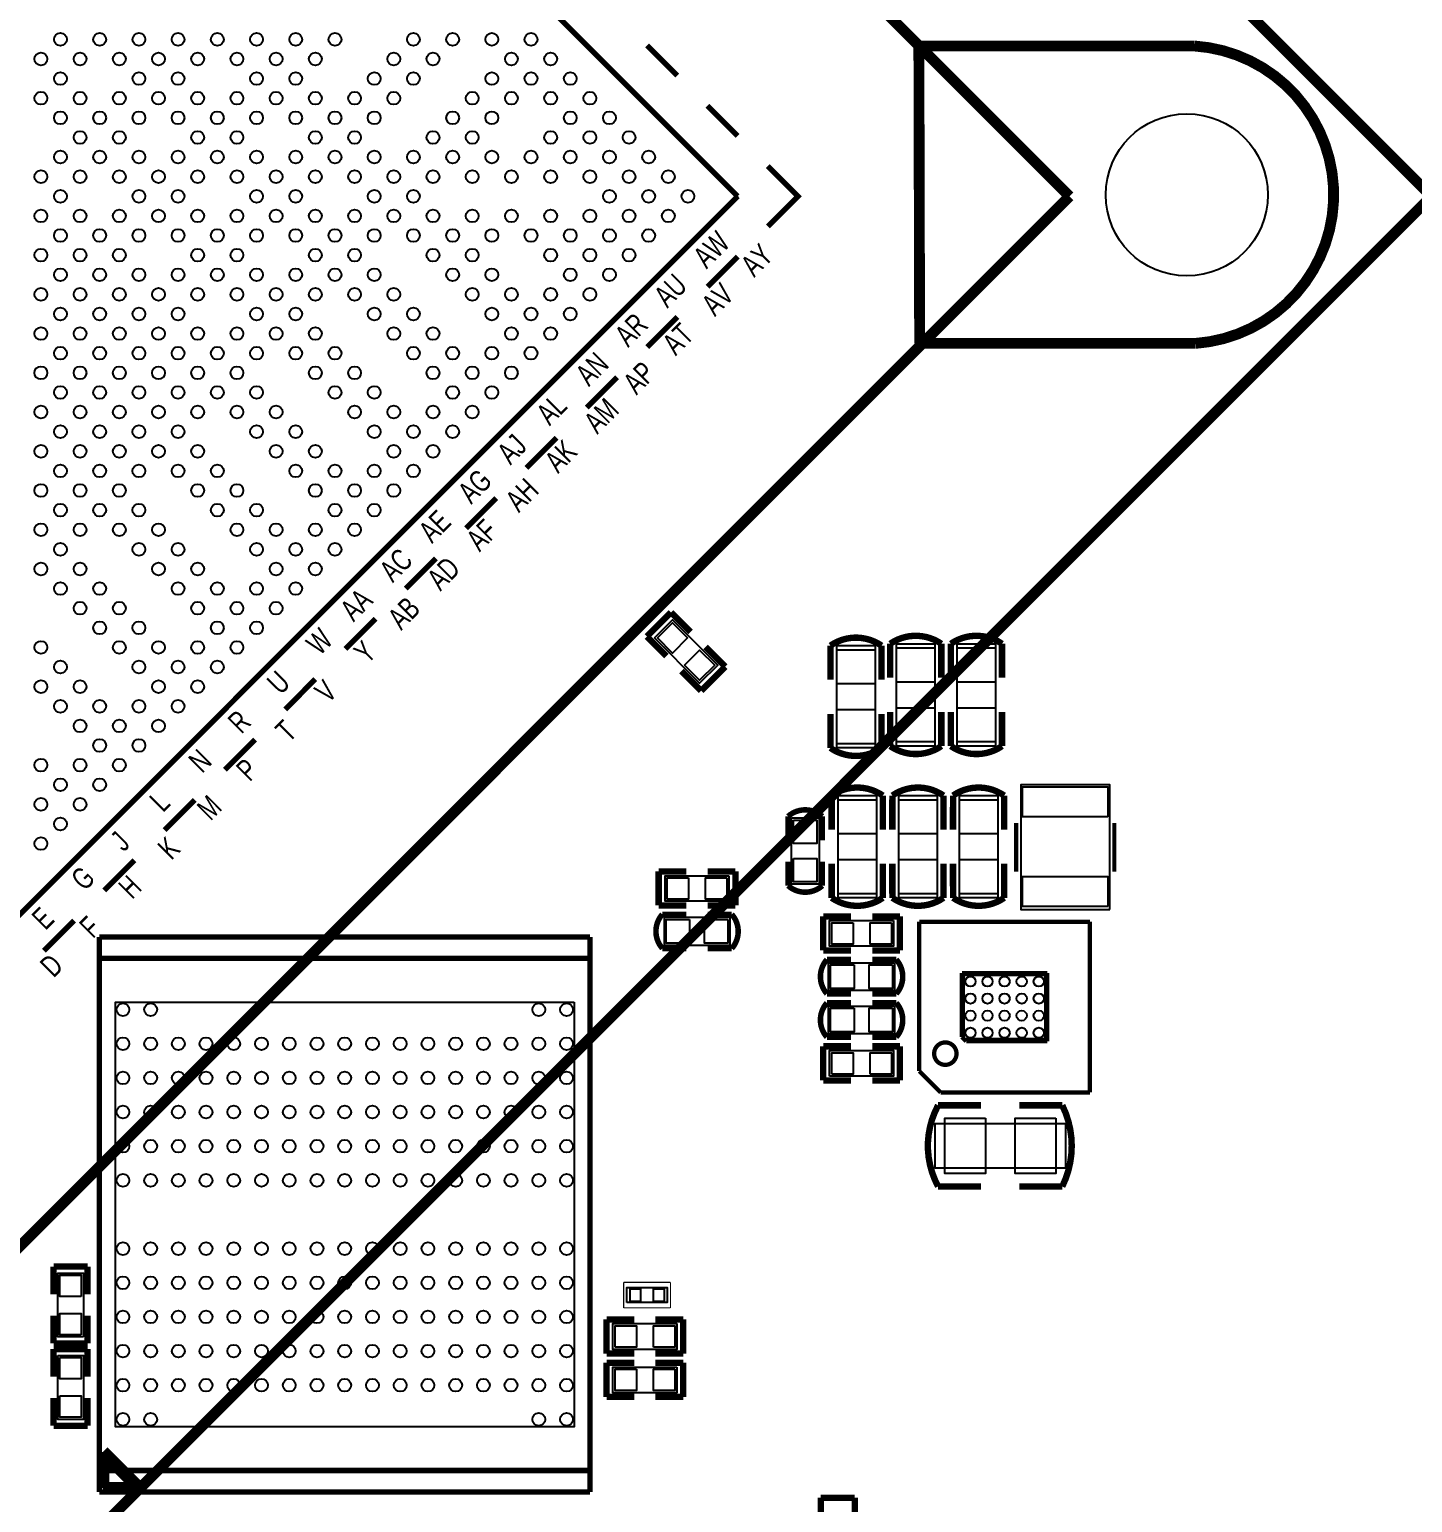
# Model space of a CAD drawing. Extents: x -22 to 154, y -114 to 23.
# Drawn here: x 60.98 to 93.4, y -86.75 to -52.23 of the extents above; entities that cross this region are included whole.
import ezdxf

# ---------------------------------------------------------------- set-up
doc = ezdxf.new("R2010")
doc.units = 0
doc.header["$MEASUREMENT"] = 0
for name, color, linetype in [('PG_ASSEMBLY_TOP', 111, 'CONTINUOUS'), ('PG_SILKSCREEN_TOP', 7, 'CONTINUOUS'), ('PIN_TOP', 3, 'CONTINUOUS')]:
    doc.layers.add(name, color=color, linetype=linetype)

msp = doc.modelspace()

# ---------------------------------------------------------------- linework, layer by layer
at = {"layer": 'PG_ASSEMBLY_TOP'}
for points in [[(23.132288, -56.137556), (58.487564, -91.492832), (93.84284, -56.137556), (58.487564, -20.78228)], [(75.627484, -66.487548), (76.05141, -66.063622), (77.111098, -67.12331), (76.687172, -67.547236)], [(80.801972, -69.06387), (79.902812, -69.06387), (79.902812, -66.66611), (80.801972, -66.66611)], [(82.203544, -69.020436), (81.304384, -69.020436), (81.304384, -66.622676), (82.203544, -66.622676)], [(83.625944, -69.020436), (82.726784, -69.020436), (82.726784, -66.622676), (83.625944, -66.622676)], [(86.300564, -72.850756), (86.300564, -69.929756), (84.217764, -69.929756), (84.217764, -72.850756)], [(79.932784, -70.178676), (80.831944, -70.178676), (80.831944, -72.576436), (79.932784, -72.576436)], [(81.355184, -70.178676), (82.254344, -70.178676), (82.254344, -72.576436), (81.355184, -72.576436)], [(82.777584, -70.178676), (83.676744, -70.178676), (83.676744, -72.576436), (82.777584, -72.576436)], [(78.838044, -70.704456), (79.488284, -70.704456), (79.488284, -72.253856), (78.838044, -72.253856)], [(77.37602, -72.057006), (77.37602, -72.656446), (75.87742, -72.656446), (75.87742, -72.057006)], [(77.40269, -73.035414), (75.852782, -73.037192), (75.852782, -73.687432), (77.40269, -73.685654)], [(81.233264, -73.109836), (81.233264, -73.709276), (79.734664, -73.709276), (79.734664, -73.109836)], [(81.258664, -74.097134), (81.258664, -74.747374), (79.709264, -74.747374), (79.709264, -74.097134)], [(84.781644, -75.881738), (82.891884, -75.881738), (82.891884, -74.391774), (84.781644, -74.391774)], [(73.742804, -75.022456), (73.742804, -84.971636), (62.993524, -84.971636), (62.993524, -75.022456)], [(81.258664, -75.113134), (81.258664, -75.763374), (79.709264, -75.763374), (79.709264, -75.113134)], [(79.734664, -76.75372), (79.734664, -76.15428), (81.233264, -76.15428), (81.233264, -76.75372)], [(85.26018, -77.862938), (85.26018, -78.912974), (82.210148, -78.912974), (82.210148, -77.862938)], [(62.241684, -82.865976), (61.642244, -82.865976), (61.642244, -81.367376), (62.241684, -81.367376)], [(74.979784, -82.060796), (74.979784, -81.710276), (75.929744, -81.710276), (75.929744, -82.060796)], [(76.153264, -82.553556), (76.153264, -83.155536), (74.654664, -83.155536), (74.654664, -82.553556)], [(61.642244, -83.297776), (62.241684, -83.297776), (62.241684, -84.796376), (61.642244, -84.796376)], [(76.153264, -83.569556), (76.153264, -84.171536), (74.654664, -84.171536), (74.654664, -83.569556)]]:
    msp.add_lwpolyline(points, close=True, dxfattribs=at)
for points in [[(77.579474, -56.137556), (58.487564, -37.045646), (39.395654, -56.137556)], [(77.579474, -56.137556), (58.487564, -75.229466), (57.921906, -74.663808)]]:
    msp.add_lwpolyline(points, dxfattribs=at)
at = {"layer": 'PG_ASSEMBLY_TOP', "const_width": 0.0254}
for points in [[(74.906124, -81.585816), (76.003404, -81.585816)], [(74.906124, -82.185256), (74.906124, -81.585816)], [(76.003404, -81.585816), (76.003404, -82.185256)], [(76.003404, -82.185256), (74.906124, -82.185256)]]:
    msp.add_lwpolyline(points, dxfattribs=at)
at = {"layer": 'PG_SILKSCREEN_TOP'}
for points, const_width in [([(62.730126, -25.024842), (93.84284, -56.137556), (58.487564, -91.492832), (23.132288, -56.137556), (58.487564, -20.78228), (62.730126, -25.024842)], 0.254), ([(58.487564, -29.267658), (85.357462, -56.137556)], 0.254), ([(77.579474, -56.137556), (58.487564, -37.045646), (39.395654, -56.137556)], 0.127), ([(76.165456, -53.309012), (75.45832, -52.60213)], 0.127), ([(81.84515, -59.584336), (81.827116, -52.615592)], 0.254), ([(77.579474, -54.723284), (76.872592, -54.016148)], 0.127), ([(78.28661, -55.43042), (78.993746, -56.137556), (78.28661, -56.844692)], 0.127), ([(77.579474, -56.137556), (59.008772, -74.708258), (57.966356, -74.708258), (39.395654, -56.137556)], 0.127), ([(85.357462, -56.137556), (58.487564, -83.007454)], 0.254), ([(76.872592, -58.258964), (77.579474, -57.551828)], 0.127), ([(75.45832, -59.672982), (76.165456, -58.9661)], 0.127), ([(88.309958, -59.584844), (81.84515, -59.584336)], 0.254), ([(74.044048, -61.087254), (74.751184, -60.380118)], 0.127), ([(72.629776, -62.501526), (73.336912, -61.79439)], 0.127), ([(71.215758, -63.915798), (71.92264, -63.208662)], 0.127), ([(69.801486, -65.329816), (70.508622, -64.622934)], 0.127), ([(76.015342, -65.887854), (75.451462, -66.451734)], 0.14986), ([(76.475082, -66.347594), (76.015342, -65.887854)], 0.14986), ([(68.38696, -66.744342), (69.09435, -66.036952)], 0.127), ([(75.451462, -66.451734), (75.911202, -66.911474)], 0.14986), ([(79.753206, -66.66611), (79.752952, -67.46367)], 0.14986), ([(81.154778, -66.622676), (81.154524, -67.420236)], 0.14986), ([(82.577178, -66.622676), (82.576924, -67.420236)], 0.14986), ([(76.827126, -66.699638), (77.286866, -67.159378)], 0.14986), ([(76.722986, -67.723258), (76.263246, -67.263518)], 0.14986), ([(77.286866, -67.159378), (76.722986, -67.723258)], 0.14986), ([(66.972942, -68.158614), (67.679824, -67.451478)], 0.127), ([(79.753206, -69.06387), (79.752952, -68.266056)], 0.14986), ([(81.154778, -69.020436), (81.154524, -68.222622)], 0.14986), ([(82.577178, -69.020436), (82.576924, -68.222622)], 0.14986), ([(65.55867, -69.572632), (66.265806, -68.86575)], 0.127), ([(64.144398, -70.986904), (64.851534, -70.279768)], 0.127), ([(80.98155, -70.178676), (80.981804, -70.97649)], 0.14986), ([(82.404204, -70.178676), (82.404458, -70.976236)], 0.14986), ([(83.82635, -70.178676), (83.826604, -70.976236)], 0.14986), ([(78.761844, -70.666356), (78.761844, -71.230236)], 0.12954), ([(84.109052, -71.96201), (84.109052, -70.821296)], 0.100076), ([(86.409276, -71.96201), (86.409276, -70.821296)], 0.100076), ([(62.730126, -72.401176), (63.437262, -71.69404)], 0.127), ([(78.761844, -72.291956), (78.761844, -71.728076)], 0.12954), ([(80.98155, -72.576436), (80.981804, -71.778876)], 0.14986), ([(82.404204, -72.576436), (82.404458, -71.778876)], 0.14986), ([(83.82635, -72.576436), (83.826604, -71.778876)], 0.14986), ([(75.72756, -72.755252), (75.72756, -71.957946)], 0.14986), ([(75.72756, -71.957946), (76.3778, -71.957946)], 0.14986), ([(77.52588, -71.957946), (76.87564, -71.957946)], 0.14986), ([(77.52588, -72.755252), (77.52588, -71.957946)], 0.14986), ([(76.3778, -72.755252), (75.72756, -72.755252)], 0.14986), ([(76.87564, -72.755252), (77.52588, -72.755252)], 0.14986), ([(61.316108, -73.815448), (62.02299, -73.108312)], 0.127), ([(75.813158, -72.961754), (76.377038, -72.961754)], 0.12954), ([(77.440282, -72.961754), (76.876402, -72.961754)], 0.12954), ([(79.584804, -73.808336), (79.584804, -73.010776)], 0.14986), ([(79.584804, -73.010776), (80.235044, -73.010776)], 0.14986), ([(81.38287, -73.010776), (80.732884, -73.010776)], 0.14986), ([(81.38287, -73.808336), (81.38287, -73.010776)], 0.14986), ([(81.836768, -73.13676), (85.83676, -73.13676)], 0.100076), ([(81.836768, -76.63688), (81.836768, -73.13676)], 0.100076), ([(85.83676, -73.13676), (85.83676, -77.136752)], 0.100076), ([(62.617604, -73.495916), (74.118724, -73.495916)], 0.127), ([(62.617604, -86.495636), (62.617604, -73.495916)], 0.127), ([(74.118724, -73.495916), (74.118724, -86.495636)], 0.127), ([(80.235044, -73.808336), (79.584804, -73.808336)], 0.14986), ([(80.732884, -73.808336), (81.38287, -73.808336)], 0.14986), ([(62.617604, -73.996296), (74.118724, -73.996296)], 0.127), ([(79.671164, -74.020934), (80.235044, -74.020934)], 0.12954), ([(81.296764, -74.020934), (80.732884, -74.020934)], 0.12954), ([(82.836766, -74.336656), (84.836762, -74.336656)], 0.100076), ([(82.836766, -75.83678), (82.836766, -74.336656)], 0.100076), ([(84.836762, -74.336656), (84.836762, -75.936856)], 0.100076), ([(79.67091, -75.036934), (80.235044, -75.036934)], 0.12954), ([(81.296764, -75.036934), (80.732884, -75.036934)], 0.12954), ([(82.936842, -75.936856), (82.836766, -75.83678)], 0.100076), ([(84.836762, -75.936856), (82.936842, -75.936856)], 0.100076), ([(80.235044, -76.055474), (79.584804, -76.055474)], 0.14986), ([(79.584804, -76.055474), (79.584804, -76.853034)], 0.14986), ([(80.732884, -76.055474), (81.38287, -76.055474)], 0.14986), ([(81.38287, -76.055474), (81.38287, -76.853034)], 0.14986), ([(82.33664, -77.136752), (81.836768, -76.63688)], 0.100076), ([(79.584804, -76.853034), (80.235044, -76.853034)], 0.14986), ([(81.38287, -76.853034), (80.732884, -76.853034)], 0.14986), ([(85.83676, -77.136752), (82.33664, -77.136752)], 0.100076), ([(85.188552, -77.437996), (84.185252, -77.437996)], 0.150114), ([(82.277966, -79.337916), (83.285076, -79.33817)], 0.150114), ([(61.543184, -81.217516), (62.340744, -81.217516)], 0.14986), ([(61.543184, -81.867756), (61.543184, -81.217516)], 0.14986), ([(62.340744, -81.217516), (62.340744, -81.867756)], 0.14986), ([(61.543184, -82.365596), (61.543184, -83.015836)], 0.14986), ([(62.340744, -83.015836), (62.340744, -82.365596)], 0.14986), ([(75.155044, -82.454496), (74.504804, -82.454496)], 0.14986), ([(74.504804, -82.454496), (74.504804, -83.254596)], 0.14986), ([(75.652884, -82.454496), (76.303124, -82.454496)], 0.14986), ([(76.303124, -82.454496), (76.303124, -83.254596)], 0.14986), ([(61.543184, -83.015836), (62.340744, -83.015836)], 0.14986), ([(61.543184, -83.147916), (61.543184, -83.798156)], 0.14986), ([(62.340744, -83.147916), (61.543184, -83.147916)], 0.14986), ([(62.340744, -83.798156), (62.340744, -83.147916)], 0.14986), ([(74.504804, -83.254596), (75.155044, -83.254596)], 0.14986), ([(76.303124, -83.254596), (75.652884, -83.254596)], 0.14986), ([(74.504804, -84.270596), (74.504804, -83.470496)], 0.14986), ([(74.504804, -83.470496), (75.155044, -83.470496)], 0.14986), ([(76.303124, -83.470496), (75.652884, -83.470496)], 0.14986), ([(76.303124, -84.270596), (76.303124, -83.470496)], 0.14986), ([(75.155044, -84.270596), (74.504804, -84.270596)], 0.14986), ([(75.652884, -84.270596), (76.303124, -84.270596)], 0.14986), ([(61.543184, -84.946236), (61.543184, -84.295996)], 0.14986), ([(62.340744, -84.295996), (62.340744, -84.946236)], 0.14986), ([(62.340744, -84.946236), (61.543184, -84.946236)], 0.14986), ([(62.701424, -85.560916), (62.701424, -86.406736)], 0.29972), ([(63.552324, -86.411816), (62.701424, -85.560916)], 0.29972), ([(62.617604, -85.995256), (74.118724, -85.995256)], 0.127), ([(62.701424, -86.406736), (62.736984, -86.406736)], 0.29972), ([(62.736984, -86.406736), (62.736984, -86.411816)], 0.29972), ([(62.736984, -86.411816), (63.552324, -86.411816)], 0.29972), ([(74.118724, -86.495636), (62.617604, -86.495636)], 0.127), ([(79.526384, -87.283036), (79.526384, -86.632796)], 0.14986), ([(79.526384, -86.632796), (80.323944, -86.632796)], 0.14986), ([(80.323944, -86.632796), (80.323944, -87.283036)], 0.14986)]:
    msp.add_lwpolyline(points, dxfattribs=dict(at, const_width=const_width))
for points, const_width in [([(81.827116, -52.615592), (88.291924, -52.6161, -0.932535), (88.309958, -59.584844)], 0.254), ([(80.952086, -67.46367), (80.951832, -66.66611, 0.312016), (79.753206, -66.66611)], 0.14986), ([(82.353658, -67.420236), (82.353404, -66.622676, 0.312024), (81.154778, -66.622676)], 0.14986), ([(83.776058, -67.420236), (83.775804, -66.622676, 0.312024), (82.577178, -66.622676)], 0.14986), ([(80.952086, -68.266056), (80.951832, -69.06387, -0.311992), (79.753206, -69.06387)], 0.14986), ([(82.353658, -68.222622), (82.353404, -69.020436, -0.311984), (81.154778, -69.020436)], 0.14986), ([(83.776058, -68.222622), (83.775804, -69.020436, -0.311984), (82.577178, -69.020436)], 0.14986), ([(79.78267, -70.97649), (79.782924, -70.178676, -0.311992), (80.98155, -70.178676)], 0.14986), ([(81.205324, -70.976236), (81.205578, -70.178676, -0.312007), (82.404204, -70.178676)], 0.14986), ([(82.62747, -70.976236), (82.627724, -70.178676, -0.312007), (83.82635, -70.178676)], 0.14986), ([(79.564484, -71.230236), (79.564484, -70.666356, 0.378845), (78.761844, -70.666356)], 0.12954), ([(79.564484, -71.728076), (79.564484, -72.291956, -0.37884), (78.761844, -72.291956)], 0.12954), ([(79.78267, -71.778876), (79.782924, -72.576436, 0.312016), (80.98155, -72.576436)], 0.14986), ([(81.205324, -71.778876), (81.205578, -72.576436, 0.312001), (82.404204, -72.576436)], 0.14986), ([(82.62747, -71.778876), (82.627724, -72.576436, 0.312001), (83.82635, -72.576436)], 0.14986), ([(76.377038, -73.76287), (75.814936, -73.761092, -0.377283), (75.813158, -72.961754)], 0.12954), ([(76.87818, -73.761092), (77.440282, -73.76287, 0.378298), (77.440282, -72.961754)], 0.12954), ([(80.235044, -74.823574), (79.671164, -74.823574, -0.378845), (79.671164, -74.020934)], 0.12954), ([(80.732884, -74.823574), (81.296764, -74.823574, 0.378845), (81.296764, -74.020934)], 0.12954), ([(80.235044, -75.83932), (79.67091, -75.83932, -0.378663), (79.67091, -75.036934)], 0.12954), ([(80.732884, -75.83932), (81.296764, -75.83932, 0.378694), (81.296764, -75.036934)], 0.12954), ([(82.709512, -76.22667, 1), (82.18424, -76.22667, 1), (82.709512, -76.22667)], 0.100076), ([(83.285076, -77.437996), (82.277966, -77.437996, 0.252522), (82.277966, -79.337916)], 0.150114), ([(84.185252, -79.33817), (85.188552, -79.33817, 0.233167), (85.188552, -77.437996)], 0.150114)]:
    msp.add_lwpolyline(points, format="xyb", dxfattribs=dict(at, const_width=const_width))
at = {"layer": 'PIN_TOP'}
for points in [[(75.697334, -66.487548), (76.051156, -66.133726), (76.404978, -66.487548), (76.051156, -66.84137)], [(76.33335, -67.123564), (76.687172, -66.769742), (77.040994, -67.123564), (76.687172, -67.477386)], [(80.801972, -67.564), (79.902812, -67.564), (79.902812, -66.7639), (80.801972, -66.7639)], [(82.203544, -67.520566), (81.304384, -67.520566), (81.304384, -66.720466), (82.203544, -66.720466)], [(83.625944, -67.520566), (82.726784, -67.520566), (82.726784, -66.720466), (83.625944, -66.720466)], [(80.801972, -68.96608), (79.902812, -68.96608), (79.902812, -68.16598), (80.801972, -68.16598)], [(82.203544, -68.922646), (81.304384, -68.922646), (81.304384, -68.122546), (82.203544, -68.122546)], [(83.625944, -68.922646), (82.726784, -68.922646), (82.726784, -68.122546), (83.625944, -68.122546)], [(86.258654, -70.67804), (84.259674, -70.67804), (84.259674, -69.977), (86.258654, -69.977)], [(79.932784, -70.276466), (80.831944, -70.276466), (80.831944, -71.076566), (79.932784, -71.076566)], [(81.355184, -70.276466), (82.254344, -70.276466), (82.254344, -71.076566), (81.355184, -71.076566)], [(82.777584, -70.276466), (83.676744, -70.276466), (83.676744, -71.076566), (82.777584, -71.076566)], [(78.887574, -70.753986), (79.438754, -70.753986), (79.438754, -71.305166), (78.887574, -71.305166)], [(78.887574, -71.653146), (79.438754, -71.653146), (79.438754, -72.204326), (78.887574, -72.204326)], [(79.932784, -71.678546), (80.831944, -71.678546), (80.831944, -72.478646), (79.932784, -72.478646)], [(81.355184, -71.678546), (82.254344, -71.678546), (82.254344, -72.478646), (81.355184, -72.478646)], [(82.777584, -71.678546), (83.676744, -71.678546), (83.676744, -72.478646), (82.777584, -72.478646)], [(76.42733, -72.106282), (76.42733, -72.606662), (75.92695, -72.606662), (75.92695, -72.106282)], [(77.32649, -72.106282), (77.32649, -72.606662), (76.82611, -72.606662), (76.82611, -72.106282)], [(86.258654, -72.778112), (84.259674, -72.778112), (84.259674, -72.077072), (86.258654, -72.077072)], [(76.45273, -73.086722), (76.45273, -73.637902), (75.90155, -73.637902), (75.90155, -73.086722)], [(77.35189, -73.086722), (77.35189, -73.637902), (76.80071, -73.637902), (76.80071, -73.086722)], [(80.284574, -73.159366), (80.284574, -73.659746), (79.784194, -73.659746), (79.784194, -73.159366)], [(81.183734, -73.159366), (81.183734, -73.659746), (80.683354, -73.659746), (80.683354, -73.159366)], [(80.309974, -74.146664), (80.309974, -74.697844), (79.758794, -74.697844), (79.758794, -74.146664)], [(81.209134, -74.146664), (81.209134, -74.697844), (80.657954, -74.697844), (80.657954, -74.146664)], [(80.309974, -75.162664), (80.309974, -75.713844), (79.758794, -75.713844), (79.758794, -75.162664)], [(81.209134, -75.162664), (81.209134, -75.713844), (80.657954, -75.713844), (80.657954, -75.162664)], [(79.784194, -76.704444), (79.784194, -76.204064), (80.284574, -76.204064), (80.284574, -76.704444)], [(80.683354, -76.704444), (80.683354, -76.204064), (81.183734, -76.204064), (81.183734, -76.704444)], [(83.385152, -77.737716), (83.385152, -79.038196), (82.435192, -79.038196), (82.435192, -77.737716)], [(85.035136, -77.737716), (85.035136, -79.038196), (84.085176, -79.038196), (84.085176, -77.737716)], [(62.192154, -81.917286), (61.691774, -81.917286), (61.691774, -81.416906), (62.192154, -81.416906)], [(75.055984, -82.035396), (75.055984, -81.735676), (75.304904, -81.735676), (75.304904, -82.035396)], [(75.604624, -82.035396), (75.604624, -81.735676), (75.853544, -81.735676), (75.853544, -82.035396)], [(62.192154, -82.816446), (61.691774, -82.816446), (61.691774, -82.316066), (62.192154, -82.316066)], [(74.704194, -83.103466), (74.704194, -82.603086), (75.204574, -82.603086), (75.204574, -83.103466)], [(75.603354, -83.103466), (75.603354, -82.603086), (76.103734, -82.603086), (76.103734, -83.103466)], [(61.691774, -83.347306), (62.192154, -83.347306), (62.192154, -83.847686), (61.691774, -83.847686)], [(75.204574, -83.619086), (75.204574, -84.119466), (74.704194, -84.119466), (74.704194, -83.619086)], [(76.103734, -83.619086), (76.103734, -84.119466), (75.603354, -84.119466), (75.603354, -83.619086)], [(61.691774, -84.246466), (62.192154, -84.246466), (62.192154, -84.746846), (61.691774, -84.746846)]]:
    msp.add_lwpolyline(points, close=True, dxfattribs=at)
for centre, radius in [((61.704728, -52.460398), 0.14986), ((62.624208, -52.460652), 0.14986), ((63.543434, -52.460652), 0.14986), ((64.46266, -52.460652), 0.14986), ((65.381886, -52.460652), 0.14986), ((66.301112, -52.460652), 0.14986), ((67.220338, -52.460652), 0.14986), ((68.139564, -52.460652), 0.14986), ((69.978016, -52.460652), 0.14986), ((70.897242, -52.460652), 0.14986), ((71.816722, -52.460398), 0.14986), ((72.735694, -52.460398), 0.14986), ((61.245242, -52.920138), 0.14986), ((62.164722, -52.920392), 0.14986), ((63.083948, -52.920392), 0.14986), ((64.003174, -52.920392), 0.14986), ((64.9224, -52.920392), 0.14986), ((65.841372, -52.920392), 0.14986), ((66.760598, -52.920392), 0.14986), ((67.679824, -52.920392), 0.14986), ((69.518276, -52.920392), 0.14986), ((70.437502, -52.920392), 0.14986), ((72.276208, -52.920138), 0.14986), ((73.195434, -52.920138), 0.14986), ((61.704982, -53.379878), 0.14986), ((63.543434, -53.379878), 0.14986), ((64.46266, -53.379878), 0.14986), ((66.301112, -53.379878), 0.14986), ((67.220338, -53.379878), 0.14986), ((69.05879, -53.379878), 0.14986), ((69.978016, -53.379878), 0.14986), ((71.816468, -53.379878), 0.14986), ((72.735694, -53.379624), 0.14986), ((73.65492, -53.379624), 0.14986), ((61.245496, -53.839618), 0.14986), ((62.164722, -53.839618), 0.14986), ((63.083948, -53.839618), 0.14986), ((64.003174, -53.839618), 0.14986), ((64.9224, -53.839618), 0.14986), ((65.841372, -53.839618), 0.14986), ((66.760598, -53.839618), 0.14986), ((67.679824, -53.839618), 0.14986), ((68.59905, -53.839618), 0.14986), ((69.518276, -53.839618), 0.14986), ((71.356728, -53.839618), 0.14986), ((72.275954, -53.839618), 0.14986), ((73.195434, -53.839364), 0.14986), ((74.11466, -53.839364), 0.14986), ((61.704982, -54.299104), 0.14986), ((62.624208, -54.299104), 0.14986), ((63.543434, -54.299104), 0.14986), ((64.46266, -54.299104), 0.14986), ((65.381886, -54.299104), 0.14986), ((66.301112, -54.299104), 0.14986), ((67.220338, -54.299104), 0.14986), ((68.139564, -54.299104), 0.14986), ((69.05879, -54.299104), 0.14986), ((70.897242, -54.299104), 0.14986), ((71.816468, -54.299104), 0.14986), ((73.65492, -54.29885), 0.14986), ((74.574146, -54.29885), 0.14986), ((88.108282, -56.10225), 1.89992), ((62.164722, -54.758844), 0.14986), ((63.083948, -54.758844), 0.14986), ((64.9224, -54.758844), 0.14986), ((65.841372, -54.758844), 0.14986), ((67.679824, -54.758844), 0.14986), ((68.59905, -54.758844), 0.14986), ((70.437502, -54.758844), 0.14986), ((71.356728, -54.758844), 0.14986), ((73.19518, -54.758844), 0.14986), ((74.11466, -54.75859), 0.14986), ((75.033886, -54.75859), 0.14986), ((61.704982, -55.21833), 0.14986), ((62.624208, -55.21833), 0.14986), ((63.543434, -55.21833), 0.14986), ((64.46266, -55.21833), 0.14986), ((65.381886, -55.21833), 0.14986), ((66.301112, -55.21833), 0.14986), ((67.220338, -55.21833), 0.14986), ((68.139564, -55.21833), 0.14986), ((69.05879, -55.21833), 0.14986), ((69.978016, -55.21833), 0.14986), ((70.897242, -55.21833), 0.14986), ((71.816468, -55.21833), 0.14986), ((72.735694, -55.21833), 0.14986), ((73.65492, -55.21833), 0.14986), ((74.574146, -55.218076), 0.14986), ((75.493372, -55.218076), 0.14986), ((61.245496, -55.67807), 0.14986), ((62.164722, -55.67807), 0.14986), ((63.083948, -55.67807), 0.14986), ((64.003174, -55.67807), 0.14986), ((64.9224, -55.67807), 0.14986), ((65.841372, -55.67807), 0.14986), ((66.760598, -55.67807), 0.14986), ((67.679824, -55.67807), 0.14986), ((68.59905, -55.67807), 0.14986), ((69.518276, -55.67807), 0.14986), ((70.437502, -55.67807), 0.14986), ((71.356728, -55.67807), 0.14986), ((72.275954, -55.67807), 0.14986), ((73.19518, -55.67807), 0.14986), ((74.114406, -55.67807), 0.14986), ((75.033886, -55.677816), 0.14986), ((75.953366, -55.67807), 0.14986), ((61.704982, -56.137556), 0.14986), ((63.543434, -56.137556), 0.14986), ((64.46266, -56.137556), 0.14986), ((66.301112, -56.137556), 0.14986), ((67.220338, -56.137556), 0.14986), ((69.05879, -56.137556), 0.14986), ((69.978016, -56.137556), 0.14986), ((74.574146, -56.137556), 0.14986), ((75.493626, -56.137556), 0.14986), ((76.412852, -56.137556), 0.14986), ((61.245496, -56.597042), 0.14986), ((62.164722, -56.597042), 0.14986), ((63.083948, -56.597042), 0.14986), ((64.003174, -56.597042), 0.14986), ((64.9224, -56.597042), 0.14986), ((65.841372, -56.597042), 0.14986), ((66.760598, -56.597042), 0.14986), ((67.679824, -56.597042), 0.14986), ((68.59905, -56.597042), 0.14986), ((69.518276, -56.597042), 0.14986), ((70.437502, -56.597042), 0.14986), ((71.356728, -56.597042), 0.14986), ((72.275954, -56.597042), 0.14986), ((73.19518, -56.597042), 0.14986), ((74.114406, -56.597042), 0.14986), ((75.033886, -56.597296), 0.14986), ((75.953366, -56.597042), 0.14986), ((61.704982, -57.056782), 0.14986), ((62.624208, -57.056782), 0.14986), ((63.543434, -57.056782), 0.14986), ((64.46266, -57.056782), 0.14986), ((65.381886, -57.056782), 0.14986), ((66.301112, -57.056782), 0.14986), ((67.220338, -57.056782), 0.14986), ((68.139564, -57.056782), 0.14986), ((69.05879, -57.056782), 0.14986), ((69.978016, -57.056782), 0.14986), ((70.897242, -57.056782), 0.14986), ((71.816468, -57.056782), 0.14986), ((72.735694, -57.056782), 0.14986), ((73.65492, -57.056782), 0.14986), ((74.574146, -57.057036), 0.14986), ((75.493372, -57.057036), 0.14986), ((61.245496, -57.516268), 0.14986), ((62.164722, -57.516268), 0.14986), ((63.083948, -57.516268), 0.14986), ((64.9224, -57.516268), 0.14986), ((65.841372, -57.516268), 0.14986), ((67.679824, -57.516268), 0.14986), ((68.59905, -57.516268), 0.14986), ((70.437502, -57.516268), 0.14986), ((71.356728, -57.516268), 0.14986), ((73.19518, -57.516268), 0.14986), ((74.11466, -57.516522), 0.14986), ((75.033886, -57.516522), 0.14986), ((61.704982, -57.976008), 0.14986), ((62.624208, -57.976008), 0.14986), ((63.543434, -57.976008), 0.14986), ((64.46266, -57.976008), 0.14986), ((65.381886, -57.976008), 0.14986), ((66.301112, -57.976008), 0.14986), ((67.220338, -57.976008), 0.14986), ((68.139564, -57.976008), 0.14986), ((69.05879, -57.976008), 0.14986), ((70.897242, -57.976008), 0.14986), ((71.816468, -57.976008), 0.14986), ((73.65492, -57.976262), 0.14986), ((74.574146, -57.976262), 0.14986), ((61.245496, -58.435494), 0.14986), ((62.164722, -58.435494), 0.14986), ((63.083948, -58.435494), 0.14986), ((64.003174, -58.435494), 0.14986), ((64.9224, -58.435494), 0.14986), ((65.841372, -58.435494), 0.14986), ((66.760598, -58.435494), 0.14986), ((67.679824, -58.435494), 0.14986), ((68.59905, -58.435494), 0.14986), ((69.518276, -58.435494), 0.14986), ((71.356728, -58.435494), 0.14986), ((72.275954, -58.435494), 0.14986), ((73.195434, -58.435748), 0.14986), ((74.11466, -58.435748), 0.14986), ((61.704982, -58.895234), 0.14986), ((62.624208, -58.895234), 0.14986), ((63.543434, -58.895234), 0.14986), ((64.46266, -58.895234), 0.14986), ((66.301112, -58.895234), 0.14986), ((67.220338, -58.895234), 0.14986), ((69.05879, -58.895234), 0.14986), ((69.978016, -58.895234), 0.14986), ((71.816468, -58.895234), 0.14986), ((72.735694, -58.895488), 0.14986), ((73.65492, -58.895488), 0.14986), ((61.245242, -59.354974), 0.14986), ((62.164722, -59.35472), 0.14986), ((63.083948, -59.35472), 0.14986), ((64.003174, -59.35472), 0.14986), ((64.9224, -59.35472), 0.14986), ((65.841372, -59.35472), 0.14986), ((66.760598, -59.35472), 0.14986), ((67.679824, -59.35472), 0.14986), ((69.518276, -59.35472), 0.14986), ((70.437502, -59.35472), 0.14986), ((72.276208, -59.354974), 0.14986), ((73.195434, -59.354974), 0.14986), ((61.704728, -59.814714), 0.14986), ((62.624208, -59.81446), 0.14986), ((63.543434, -59.81446), 0.14986), ((64.46266, -59.81446), 0.14986), ((65.381886, -59.81446), 0.14986), ((66.301112, -59.81446), 0.14986), ((67.220338, -59.81446), 0.14986), ((68.139564, -59.81446), 0.14986), ((69.978016, -59.81446), 0.14986), ((70.897242, -59.81446), 0.14986), ((71.816722, -59.814714), 0.14986), ((72.735694, -59.814714), 0.14986), ((61.245242, -60.2742), 0.14986), ((62.164468, -60.2742), 0.14986), ((63.083948, -60.273946), 0.14986), ((64.003174, -60.273946), 0.14986), ((64.9224, -60.273946), 0.14986), ((65.841372, -60.273946), 0.14986), ((67.679824, -60.273946), 0.14986), ((68.59905, -60.273946), 0.14986), ((70.437502, -60.273946), 0.14986), ((71.356982, -60.2742), 0.14986), ((72.276208, -60.2742), 0.14986), ((61.704728, -60.73394), 0.14986), ((62.623954, -60.73394), 0.14986), ((63.543434, -60.733686), 0.14986), ((64.46266, -60.733686), 0.14986), ((65.381886, -60.733686), 0.14986), ((66.301112, -60.733686), 0.14986), ((68.139564, -60.733686), 0.14986), ((69.05879, -60.733686), 0.14986), ((70.897496, -60.73394), 0.14986), ((71.816722, -60.73394), 0.14986), ((61.245242, -61.193426), 0.14986), ((62.164468, -61.193426), 0.14986), ((63.083694, -61.193426), 0.14986), ((64.003174, -61.193172), 0.14986), ((64.9224, -61.193172), 0.14986), ((65.841372, -61.193172), 0.14986), ((66.760598, -61.193172), 0.14986), ((68.59905, -61.193172), 0.14986), ((69.518276, -61.193172), 0.14986), ((70.437756, -61.193426), 0.14986), ((71.356982, -61.193426), 0.14986), ((61.704728, -61.653166), 0.14986), ((62.623954, -61.653166), 0.14986), ((63.54318, -61.653166), 0.14986), ((64.46266, -61.652912), 0.14986), ((66.301112, -61.652912), 0.14986), ((67.220338, -61.652912), 0.14986), ((69.05879, -61.652912), 0.14986), ((69.97827, -61.653166), 0.14986), ((70.897496, -61.653166), 0.14986), ((61.245242, -62.112652), 0.14986), ((62.164468, -62.112652), 0.14986), ((63.083694, -62.112652), 0.14986), ((64.00292, -62.112652), 0.14986), ((64.9224, -62.112398), 0.14986), ((66.760598, -62.112398), 0.14986), ((67.679824, -62.112398), 0.14986), ((69.51853, -62.112652), 0.14986), ((70.437756, -62.112652), 0.14986), ((61.704728, -62.572392), 0.14986), ((62.623954, -62.572392), 0.14986), ((63.54318, -62.572392), 0.14986), ((64.462406, -62.572392), 0.14986), ((65.381886, -62.572138), 0.14986), ((67.220338, -62.572138), 0.14986), ((68.139564, -62.572138), 0.14986), ((69.059044, -62.572392), 0.14986), ((69.97827, -62.572392), 0.14986), ((61.245242, -63.031878), 0.14986), ((62.164468, -63.031878), 0.14986), ((63.083694, -63.031878), 0.14986), ((64.922146, -63.031878), 0.14986), ((65.841372, -63.031624), 0.14986), ((67.679824, -63.031624), 0.14986), ((68.599304, -63.031878), 0.14986), ((69.51853, -63.031878), 0.14986), ((61.704728, -63.491364), 0.14986), ((62.623954, -63.491364), 0.14986), ((63.54318, -63.491364), 0.14986), ((65.381632, -63.491364), 0.14986), ((66.301112, -63.491364), 0.14986), ((68.139818, -63.491364), 0.14986), ((69.059044, -63.491364), 0.14986), ((61.245242, -63.951104), 0.14986), ((62.164468, -63.951104), 0.14986), ((63.083694, -63.951104), 0.14986), ((64.00292, -63.951104), 0.14986), ((65.841372, -63.951104), 0.14986), ((66.760598, -63.95085), 0.14986), ((67.680078, -63.951104), 0.14986), ((68.599304, -63.951104), 0.14986), ((61.704728, -64.41059), 0.14986), ((63.54318, -64.41059), 0.14986), ((64.462406, -64.41059), 0.14986), ((66.300858, -64.41059), 0.14986), ((67.220592, -64.41059), 0.14986), ((68.139818, -64.41059), 0.14986), ((61.245242, -64.87033), 0.14986), ((62.164468, -64.87033), 0.14986), ((64.00292, -64.87033), 0.14986), ((64.922146, -64.87033), 0.14986), ((66.760598, -64.870584), 0.14986), ((67.680078, -64.87033), 0.14986), ((61.704728, -65.329816), 0.14986), ((62.623954, -65.329816), 0.14986), ((64.462406, -65.329816), 0.14986), ((65.381632, -65.329816), 0.14986), ((66.301112, -65.33007), 0.14986), ((67.220338, -65.33007), 0.14986), ((62.164468, -65.789556), 0.14986), ((63.083694, -65.789556), 0.14986), ((64.922146, -65.789556), 0.14986), ((65.841372, -65.78981), 0.14986), ((66.760598, -65.78981), 0.14986), ((62.623954, -66.249042), 0.14986), ((63.54318, -66.249042), 0.14986), ((65.381886, -66.249296), 0.14986), ((66.301112, -66.249296), 0.14986), ((61.245242, -66.708782), 0.14986), ((63.083694, -66.708782), 0.14986), ((64.00292, -66.708782), 0.14986), ((64.9224, -66.709036), 0.14986), ((65.841372, -66.709036), 0.14986), ((61.704728, -67.168268), 0.14986), ((63.54318, -67.168268), 0.14986), ((64.46266, -67.168522), 0.14986), ((65.381886, -67.168522), 0.14986), ((61.245242, -67.628008), 0.14986), ((62.164468, -67.628008), 0.14986), ((64.003174, -67.628262), 0.14986), ((64.9224, -67.628262), 0.14986), ((61.704728, -68.087494), 0.14986), ((62.623954, -68.087494), 0.14986), ((63.543434, -68.087748), 0.14986), ((64.46266, -68.087748), 0.14986), ((62.164468, -68.547234), 0.14986), ((63.083948, -68.547488), 0.14986), ((64.003174, -68.547488), 0.14986), ((62.624208, -69.006974), 0.14986), ((63.543434, -69.006974), 0.14986), ((61.245242, -69.46646), 0.14986), ((62.164722, -69.466714), 0.14986), ((63.083948, -69.466714), 0.14986), ((61.704982, -69.9262), 0.14986), ((62.624208, -69.9262), 0.14986), ((61.245496, -70.385686), 0.14986), ((62.164722, -70.385686), 0.14986), ((61.704982, -70.845426), 0.14986), ((61.245496, -71.304912), 0.14986), ((83.036664, -74.536808), 0.120015), ((83.436714, -74.536808), 0.120015), ((83.836764, -74.536808), 0.120015), ((84.236814, -74.536808), 0.120015), ((84.636864, -74.536808), 0.120015), ((83.036664, -74.936858), 0.120015), ((83.436714, -74.936858), 0.120015), ((83.836764, -74.936858), 0.120015), ((84.236814, -74.936858), 0.120015), ((84.636864, -74.936858), 0.120015), ((63.168784, -75.195176), 0.14986), ((63.819024, -75.195176), 0.14986), ((72.917304, -75.195176), 0.14986), ((73.567544, -75.195176), 0.14986), ((83.036664, -75.336654), 0.120015), ((83.436714, -75.336654), 0.120015), ((83.836764, -75.336654), 0.120015), ((84.236814, -75.336654), 0.120015), ((84.636864, -75.336654), 0.120015), ((63.168784, -75.995276), 0.14986), ((63.819024, -75.995276), 0.14986), ((64.469264, -75.995276), 0.14986), ((65.116964, -75.995276), 0.14986), ((65.767204, -75.995276), 0.14986), ((66.417444, -75.995276), 0.14986), ((67.067684, -75.995276), 0.14986), ((67.717924, -75.995276), 0.14986), ((68.368164, -75.995276), 0.14986), ((69.018404, -75.995276), 0.14986), ((69.668644, -75.995276), 0.14986), ((70.318884, -75.995276), 0.14986), ((70.969124, -75.995276), 0.14986), ((71.619364, -75.995276), 0.14986), ((72.267064, -75.995276), 0.14986), ((72.917304, -75.995276), 0.14986), ((73.567544, -75.995276), 0.14986), ((83.036664, -75.736704), 0.120015), ((83.436714, -75.736704), 0.120015), ((83.836764, -75.736704), 0.120015), ((84.236814, -75.736704), 0.120015), ((84.636864, -75.736704), 0.120015), ((63.168784, -76.795376), 0.14986), ((63.819024, -76.795376), 0.14986), ((64.469264, -76.795376), 0.14986), ((65.116964, -76.795376), 0.14986), ((65.767204, -76.795376), 0.14986), ((66.417444, -76.795376), 0.14986), ((67.067684, -76.795376), 0.14986), ((67.717924, -76.795376), 0.14986), ((68.368164, -76.795376), 0.14986), ((69.018404, -76.795376), 0.14986), ((69.668644, -76.795376), 0.14986), ((70.318884, -76.795376), 0.14986), ((70.969124, -76.795376), 0.14986), ((71.619364, -76.795376), 0.14986), ((72.267064, -76.795376), 0.14986), ((72.917304, -76.795376), 0.14986), ((73.567544, -76.795376), 0.14986), ((63.168784, -77.595476), 0.14986), ((63.819024, -77.595476), 0.14986), ((64.469264, -77.595476), 0.14986), ((65.116964, -77.595476), 0.14986), ((65.767204, -77.595476), 0.14986), ((66.417444, -77.595476), 0.14986), ((67.067684, -77.595476), 0.14986), ((67.717924, -77.595476), 0.14986), ((68.368164, -77.595476), 0.14986), ((69.018404, -77.595476), 0.14986), ((69.668644, -77.595476), 0.14986), ((70.318884, -77.595476), 0.14986), ((70.969124, -77.595476), 0.14986), ((71.619364, -77.595476), 0.14986), ((72.267064, -77.595476), 0.14986), ((72.917304, -77.595476), 0.14986), ((73.567544, -77.595476), 0.14986), ((63.168784, -78.395576), 0.14986), ((63.819024, -78.395576), 0.14986), ((64.469264, -78.395576), 0.14986), ((65.116964, -78.395576), 0.14986), ((65.767204, -78.395576), 0.14986), ((66.417444, -78.395576), 0.14986), ((67.067684, -78.395576), 0.14986), ((67.717924, -78.395576), 0.14986), ((68.368164, -78.395576), 0.14986), ((69.018404, -78.395576), 0.14986), ((69.668644, -78.395576), 0.14986), ((70.318884, -78.395576), 0.14986), ((70.969124, -78.395576), 0.14986), ((71.619364, -78.395576), 0.14986), ((72.267064, -78.395576), 0.14986), ((72.917304, -78.395576), 0.14986), ((73.567544, -78.395576), 0.14986), ((63.168784, -79.195676), 0.14986), ((63.819024, -79.195676), 0.14986), ((64.469264, -79.195676), 0.14986), ((65.116964, -79.195676), 0.14986), ((65.767204, -79.195676), 0.14986), ((66.417444, -79.195676), 0.14986), ((67.067684, -79.195676), 0.14986), ((67.717924, -79.195676), 0.14986), ((68.368164, -79.195676), 0.14986), ((69.018404, -79.195676), 0.14986), ((69.668644, -79.195676), 0.14986), ((70.318884, -79.195676), 0.14986), ((70.969124, -79.195676), 0.14986), ((71.619364, -79.195676), 0.14986), ((72.267064, -79.195676), 0.14986), ((72.917304, -79.195676), 0.14986), ((73.567544, -79.195676), 0.14986), ((63.168784, -80.795876), 0.14986), ((63.819024, -80.795876), 0.14986), ((64.469264, -80.795876), 0.14986), ((65.116964, -80.795876), 0.14986), ((65.767204, -80.795876), 0.14986), ((66.417444, -80.795876), 0.14986), ((67.067684, -80.795876), 0.14986), ((67.717924, -80.795876), 0.14986), ((68.368164, -80.795876), 0.14986), ((69.018404, -80.795876), 0.14986), ((69.668644, -80.795876), 0.14986), ((70.318884, -80.795876), 0.14986), ((70.969124, -80.795876), 0.14986), ((71.619364, -80.795876), 0.14986), ((72.267064, -80.795876), 0.14986), ((72.917304, -80.795876), 0.14986), ((73.567544, -80.795876), 0.14986), ((63.168784, -81.595976), 0.14986), ((63.819024, -81.595976), 0.14986), ((64.469264, -81.595976), 0.14986), ((65.116964, -81.595976), 0.14986), ((65.767204, -81.595976), 0.14986), ((66.417444, -81.595976), 0.14986), ((67.067684, -81.595976), 0.14986), ((67.717924, -81.595976), 0.14986), ((68.368164, -81.595976), 0.14986), ((69.018404, -81.595976), 0.14986), ((69.668644, -81.595976), 0.14986), ((70.318884, -81.595976), 0.14986), ((70.969124, -81.595976), 0.14986), ((71.619364, -81.595976), 0.14986), ((72.267064, -81.595976), 0.14986), ((72.917304, -81.595976), 0.14986), ((73.567544, -81.595976), 0.14986), ((63.168784, -82.396076), 0.14986), ((63.819024, -82.396076), 0.14986), ((64.469264, -82.396076), 0.14986), ((65.116964, -82.396076), 0.14986), ((65.767204, -82.396076), 0.14986), ((66.417444, -82.396076), 0.14986), ((67.067684, -82.396076), 0.14986), ((67.717924, -82.396076), 0.14986), ((68.368164, -82.396076), 0.14986), ((69.018404, -82.396076), 0.14986), ((69.668644, -82.396076), 0.14986), ((70.318884, -82.396076), 0.14986), ((70.969124, -82.396076), 0.14986), ((71.619364, -82.396076), 0.14986), ((72.267064, -82.396076), 0.14986), ((72.917304, -82.396076), 0.14986), ((73.567544, -82.396076), 0.14986), ((63.168784, -83.196176), 0.14986), ((63.819024, -83.196176), 0.14986), ((64.469264, -83.196176), 0.14986), ((65.116964, -83.196176), 0.14986), ((65.767204, -83.196176), 0.14986), ((66.417444, -83.196176), 0.14986), ((67.067684, -83.196176), 0.14986), ((67.717924, -83.196176), 0.14986), ((68.368164, -83.196176), 0.14986), ((69.018404, -83.196176), 0.14986), ((69.668644, -83.196176), 0.14986), ((70.318884, -83.196176), 0.14986), ((70.969124, -83.196176), 0.14986), ((71.619364, -83.196176), 0.14986), ((72.267064, -83.196176), 0.14986), ((72.917304, -83.196176), 0.14986), ((73.567544, -83.196176), 0.14986), ((63.168784, -83.996276), 0.14986), ((63.819024, -83.996276), 0.14986), ((64.469264, -83.996276), 0.14986), ((65.116964, -83.996276), 0.14986), ((65.767204, -83.996276), 0.14986), ((66.417444, -83.996276), 0.14986), ((67.067684, -83.996276), 0.14986), ((67.717924, -83.996276), 0.14986), ((68.368164, -83.996276), 0.14986), ((69.018404, -83.996276), 0.14986), ((69.668644, -83.996276), 0.14986), ((70.318884, -83.996276), 0.14986), ((70.969124, -83.996276), 0.14986), ((71.619364, -83.996276), 0.14986), ((72.267064, -83.996276), 0.14986), ((72.917304, -83.996276), 0.14986), ((73.567544, -83.996276), 0.14986), ((63.168784, -84.796376), 0.14986), ((63.819024, -84.796376), 0.14986), ((72.917304, -84.796376), 0.14986), ((73.567544, -84.796376), 0.14986)]:
    msp.add_circle(centre, radius, dxfattribs=at)

# ---------------------------------------------------------------- texts
at = {"layer": 'PG_SILKSCREEN_TOP', "width": 0.75}
for s, p in [('AW', (76.849732, -57.854342)), ('AY', (77.964792, -58.050176)), ('AU', (75.930506, -58.773822)), ('AV', (77.045566, -58.969402)), ('AR', (75.01128, -59.693048)), ('AT', (76.12634, -59.888882)), ('AN', (74.092054, -60.612274)), ('AP', (75.207114, -60.808108)), ('AL', (73.172828, -61.5315)), ('AM', (74.287888, -61.727334)), ('AJ', (72.253602, -62.450726)), ('AK', (73.368662, -62.64656)), ('AG', (71.334376, -63.369952)), ('AH', (72.449436, -63.565786)), ('AE', (70.41515, -64.289178)), ('AF', (71.53021, -64.484758)), ('AC', (69.495924, -65.208404)), ('AD', (70.610984, -65.403984)), ('AA', (68.576698, -66.12763)), ('AB', (69.691758, -66.32321)), ('W', (67.784726, -66.919602)), ('Y', (68.899532, -67.115436)), ('U', (66.8655, -67.838828)), ('V', (67.980306, -68.034662)), ('R', (65.946274, -68.758054)), ('T', (67.06108, -68.953888)), ('N', (65.027048, -69.67728)), ('P', (66.141854, -69.873114)), ('L', (64.107822, -70.596506)), ('M', (65.222882, -70.79234)), ('J', (63.188596, -71.515732)), ('K', (64.303656, -71.711566)), ('G', (62.269116, -72.435212)), ('H', (63.38443, -72.630792)), ('E', (61.34989, -73.354438)), ('F', (62.46495, -73.550018)), ('D', (61.545724, -74.469244))]:
    msp.add_text(s, height=0.508, rotation=45, dxfattribs=at).set_placement(p)

doc.saveas('drawing.dxf')
